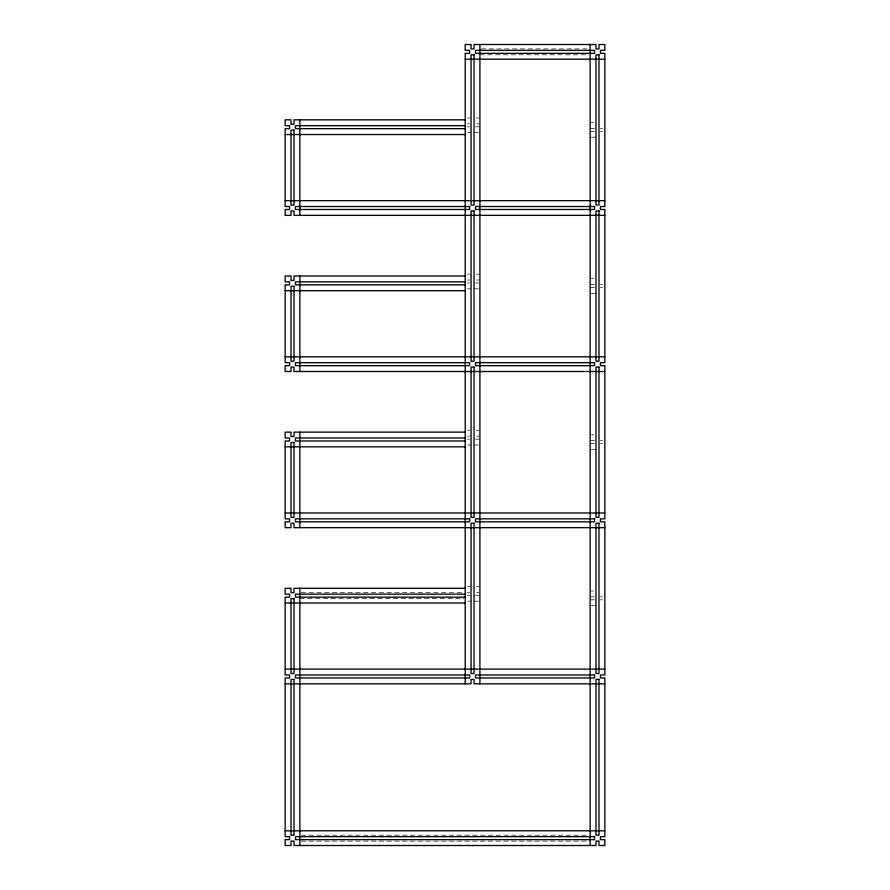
<?xml version="1.0" encoding="UTF-8"?>
<svg xmlns="http://www.w3.org/2000/svg" width="890" height="890" viewBox="0 0 890 890"><rect width="100%" height="100%" fill="white"/><g stroke="black" fill="none" stroke-linecap="round" stroke-linejoin="round"><path stroke-width="0.67" stroke-dasharray="4.45 3.34" d="M481.279 48.906L588.757 48.906M479.91 54.791L588.757 54.791M467.55 117.992L469.898 117.992M476.395 117.992L478.731 117.992M591.305 122.497L593.652 122.497M467.417 123.843L469.62 123.843M476.595 123.843L478.809 123.843M467.417 126.825L469.62 126.825M475.494 126.825L478.809 126.825M590.137 128.36L594.542 128.36M600.427 128.36L602.63 128.36M590.137 131.342L594.542 131.342M600.427 131.342L602.63 131.342M467.55 132.688L471.066 132.688M474.047 132.688L478.731 132.688M591.305 137.205L595.989 137.205M467.55 274.142L469.898 274.142M476.395 274.142L478.731 274.142M591.305 278.659L593.652 278.659M467.417 280.005L469.62 280.005M476.595 280.005L478.809 280.005M467.417 282.987L469.62 282.987M475.494 282.987L478.809 282.987M590.137 284.522L594.542 284.522M600.427 284.522L602.63 284.522M590.137 287.503L594.542 287.503M600.427 287.503L602.63 287.503M467.55 288.838L471.066 288.838M474.047 288.838L478.731 288.838M591.305 293.355L595.989 293.355M467.55 430.304L469.898 430.304M476.395 430.304L478.731 430.304M591.305 434.821L593.652 434.821M467.417 436.156L469.62 436.156M476.595 436.156L478.809 436.156M467.417 439.148L469.62 439.148M475.494 439.148L478.809 439.148M590.137 440.672L594.542 440.672M600.427 440.672L602.63 440.672M590.137 443.665L594.542 443.665M600.427 443.665L602.63 443.665M467.55 445L471.066 445M474.047 445L478.731 445M591.305 449.517L595.989 449.517M467.55 586.466L469.898 586.466M476.395 586.466L478.731 586.466M591.305 590.982L593.652 590.982M467.417 592.317L469.62 592.317M476.595 592.317L478.809 592.317M301.254 592.707L463.824 592.707M467.417 595.299L469.62 595.299M475.494 595.299L478.809 595.299M590.137 596.834L594.542 596.834M600.427 596.834L602.63 596.834M299.863 598.592L463.824 598.592M590.137 599.816L594.542 599.816M600.427 599.816L602.63 599.816M467.55 601.162L471.066 601.162M474.047 601.162L478.731 601.162M591.305 605.678L595.989 605.678M301.254 835.209L588.746 835.209M301.254 841.095L588.746 841.095"/><path stroke-width="1.33" d="M465.214 59.196L604.833 59.196M465.214 119.827L294.011 119.827L294.011 124.233L291.019 124.233L291.019 119.827L285.167 119.827L285.167 125.679L289.573 125.679L289.573 128.661L285.167 128.661L285.167 206.513L289.573 206.513L289.573 209.495L285.167 209.495L285.167 215.358L291.019 215.358L291.019 210.941L294.011 210.941L294.011 215.358L604.833 215.358M465.214 125.679L295.458 125.679L295.458 128.661L465.214 128.661M285.167 134.524L465.214 134.524M285.167 200.662L604.833 200.662M465.214 275.978L294.011 275.978L294.011 280.394L291.019 280.394L291.019 275.978L285.167 275.978L285.167 281.841L289.573 281.841L289.573 284.822L285.167 284.822L285.167 362.675L289.573 362.675L289.573 365.656L285.167 365.656L285.167 371.508L291.019 371.508L291.019 367.103L294.011 367.103L294.011 371.508L604.833 371.508M465.214 281.841L295.458 281.841L295.458 284.822L465.214 284.822M285.167 290.674L465.214 290.674M285.167 356.812L604.833 356.812M465.214 432.139L294.011 432.139L294.011 436.545L291.019 436.545L291.019 432.139L285.167 432.139L285.167 437.991L289.573 437.991L289.573 440.984L285.167 440.984L285.167 518.837L289.573 518.837L289.573 521.818L285.167 521.818L285.167 527.67L291.019 527.67L291.019 523.264L294.011 523.264L294.011 527.67L604.833 527.67M465.214 437.991L295.458 437.991L295.458 440.984L465.214 440.984M285.167 446.836L465.214 446.836M285.167 512.974L604.833 512.974M465.214 588.301L294.011 588.301L294.011 592.707L291.019 592.707L291.019 588.301L285.167 588.301L285.167 594.153L289.573 594.153L289.573 597.134L285.167 597.134L285.167 674.987L289.573 674.987L289.573 677.969L285.167 677.969L285.167 836.656L289.573 836.656L289.573 839.648L285.167 839.648L285.167 845.5L291.019 845.5L291.019 841.095L294.011 841.095L294.011 845.5L595.989 845.5L595.989 841.095L598.981 841.095L598.981 845.5L604.833 845.5L604.833 839.648L600.427 839.648L600.427 836.656L604.833 836.656L604.833 677.969L600.427 677.969L600.427 674.987L604.833 674.987L604.833 521.818L600.427 521.818L600.427 518.837L604.833 518.837L604.833 365.656L600.427 365.656L600.427 362.675L604.833 362.675L604.833 209.495L600.427 209.495L600.427 206.513L604.833 206.513L604.833 53.344L600.427 53.344L600.427 50.352L604.833 50.352L604.833 44.5L598.981 44.5L598.981 48.906L595.989 48.906L595.989 44.5L474.047 44.5L474.047 48.906L471.066 48.906L471.066 44.5L465.214 44.5L465.214 50.352L469.62 50.352L469.62 53.344L465.214 53.344L465.214 683.832M465.214 594.153L295.458 594.153L295.458 597.134L465.214 597.134M285.167 602.997L465.214 602.997M285.167 669.135L604.833 669.135M285.167 683.832L471.066 683.832L471.066 679.426L474.047 679.426L474.047 683.832L604.833 683.832M285.167 830.804L604.833 830.804M590.137 44.5L590.137 845.5M479.91 44.5L479.91 683.832M299.863 119.827L299.863 215.358M299.863 275.978L299.863 371.508M299.863 432.139L299.863 527.67M299.863 588.301L299.863 845.5M594.542 50.352L475.494 50.352L475.494 53.344L594.542 53.344L594.542 50.352M474.047 54.791L471.066 54.791L471.066 205.067L474.047 205.067L474.047 54.791M598.981 54.791L595.989 54.791L595.989 205.067L598.981 205.067L598.981 54.791M294.011 130.107L291.019 130.107L291.019 205.067L294.011 205.067L294.011 130.107M469.62 206.513L295.458 206.513L295.458 209.495L469.62 209.495L469.62 206.513M594.542 206.513L475.494 206.513L475.494 209.495L594.542 209.495L594.542 206.513M474.047 210.941L471.066 210.941L471.066 361.229L474.047 361.229L474.047 210.941M598.981 210.941L595.989 210.941L595.989 361.229L598.981 361.229L598.981 210.941M294.011 286.269L291.019 286.269L291.019 361.229L294.011 361.229L294.011 286.269M469.62 362.675L295.458 362.675L295.458 365.656L469.62 365.656L469.62 362.675M594.542 362.675L475.494 362.675L475.494 365.656L594.542 365.656L594.542 362.675M474.047 367.103L471.066 367.103L471.066 517.379L474.047 517.379L474.047 367.103M598.981 367.103L595.989 367.103L595.989 517.379L598.981 517.379L598.981 367.103M294.011 442.43L291.019 442.43L291.019 517.379L294.011 517.379L294.011 442.43M469.62 518.837L295.458 518.837L295.458 521.818L469.62 521.818L469.62 518.837M594.542 518.837L475.494 518.837L475.494 521.818L594.542 521.818L594.542 518.837M474.047 523.264L471.066 523.264L471.066 673.541L474.047 673.541L474.047 523.264M598.981 523.264L595.989 523.264L595.989 673.541L598.981 673.541L598.981 523.264M294.011 598.592L291.019 598.592L291.019 673.541L294.011 673.541L294.011 598.592M469.62 674.987L295.458 674.987L295.458 677.969L469.62 677.969L469.62 674.987M594.542 674.987L475.494 674.987L475.494 677.969L594.542 677.969L594.542 674.987M294.011 679.426L291.019 679.426L291.019 835.209L294.011 835.209L294.011 679.426M598.981 679.426L595.989 679.426L595.989 835.209L598.981 835.209L598.981 679.426M594.542 836.656L295.458 836.656L295.458 839.648L594.542 839.648L594.542 836.656"/></g></svg>
